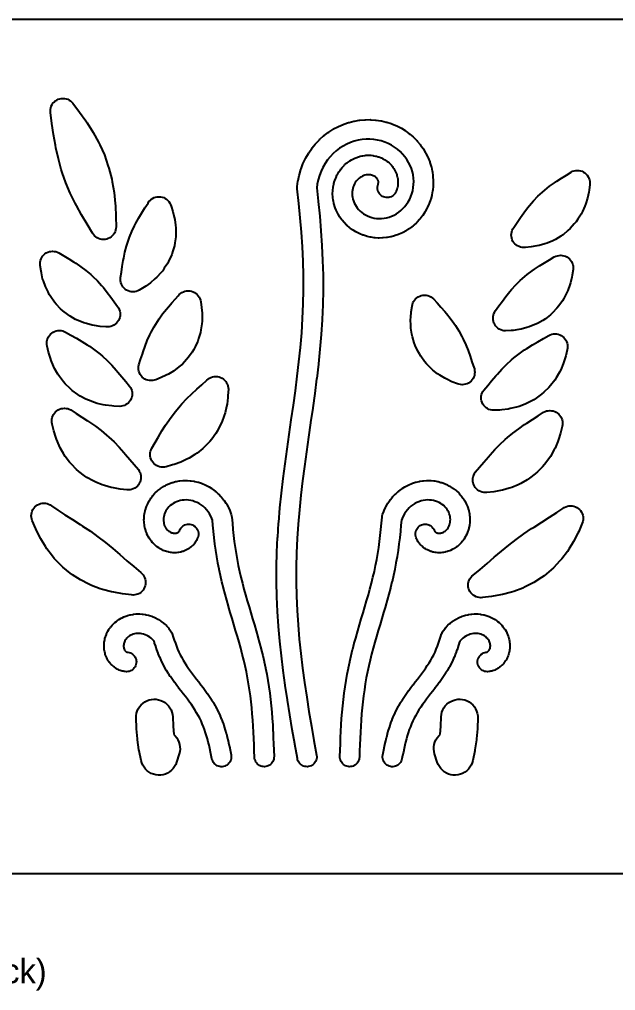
# Model space of a CAD drawing. Header units: inches. Extents: x 0 to 42.2, y -1.9 to 14.
# Drawn here: x 9.66 to 19.43, y -1.92 to 14 of the extents above; entities that cross this region are included whole.
import ezdxf

# ---------------------------------------------------------------- set-up
doc = ezdxf.new("R2010")
doc.units = ezdxf.units.IN
doc.header["$MEASUREMENT"] = 0
for name, color, linetype in [('CUT_INSIDE', 5, 'Continuous'), ('CUT_OUTSIDE', 1, 'Continuous'), ('LABEL', 3, 'Continuous')]:
    doc.layers.add(name, color=color, linetype=linetype)

msp = doc.modelspace()

# ---------------------------------------------------------------- linework, layer by layer
at = {"layer": 'CUT_INSIDE'}
for points in [[(11.117, 10.407), (11.092, 10.398), (11.065, 10.393), (11.039, 10.391), (11.012, 10.393), (10.985, 10.398), (10.96, 10.407), (10.935, 10.419), (10.913, 10.434), (10.893, 10.451), (10.875, 10.472), (10.86, 10.494), (10.769, 10.643), (10.679, 10.794), (10.594, 10.949), (10.574, 10.988), (10.494, 11.151), (10.424, 11.319), (10.363, 11.492), (10.348, 11.539), (10.299, 11.715), (10.259, 11.895), (10.251, 11.938), (10.22, 12.115), (10.194, 12.294), (10.17, 12.473), (10.168, 12.5), (10.17, 12.527), (10.175, 12.553), (10.184, 12.579), (10.196, 12.603), (10.211, 12.626), (10.229, 12.646), (10.249, 12.664), (10.272, 12.679), (10.296, 12.691), (10.321, 12.699), (10.348, 12.704), (10.375, 12.706), (10.402, 12.704), (10.428, 12.699), (10.454, 12.691), (10.478, 12.679), (10.5, 12.664), (10.521, 12.646), (10.538, 12.626), (10.647, 12.482), (10.751, 12.335), (10.773, 12.303), (10.871, 12.148), (10.958, 11.988), (10.978, 11.946), (11.053, 11.778), (11.113, 11.605), (11.129, 11.559), (11.174, 11.382), (11.183, 11.336), (11.213, 11.16), (11.231, 10.982), (11.234, 10.943), (11.242, 10.77), (11.245, 10.597), (11.243, 10.57), (11.238, 10.544), (11.229, 10.518), (11.217, 10.494), (11.202, 10.472), (11.184, 10.451), (11.164, 10.434), (11.142, 10.419)], [(14.49, 2.177), (14.532, 1.938), (14.535, 1.917), (14.534, 1.896), (14.531, 1.875), (14.525, 1.855), (14.517, 1.836), (14.506, 1.818), (14.493, 1.802), (14.478, 1.787), (14.461, 1.775), (14.442, 1.765), (14.423, 1.757), (14.402, 1.752), (14.382, 1.75), (14.361, 1.751), (14.34, 1.754), (14.32, 1.76), (14.301, 1.768), (14.283, 1.779), (14.267, 1.792), (14.252, 1.807), (14.24, 1.824), (14.23, 1.842), (14.222, 1.862), (14.217, 1.882), (14.175, 2.121), (14.175, 2.122), (14.133, 2.361), (14.133, 2.362), (14.093, 2.601), (14.093, 2.602), (14.054, 2.842), (14.054, 2.843), (14.018, 3.082), (14.018, 3.084), (13.985, 3.324), (13.985, 3.326), (13.955, 3.565), (13.955, 3.568), (13.93, 3.807), (13.93, 3.81), (13.909, 4.049), (13.909, 4.053), (13.893, 4.292), (13.893, 4.295), (13.883, 4.535), (13.883, 4.538), (13.877, 4.777), (13.877, 4.781), (13.878, 5.02), (13.878, 5.024), (13.883, 5.263), (13.883, 5.267), (13.894, 5.506), (13.895, 5.509), (13.91, 5.748), (13.911, 5.751), (13.931, 5.991), (13.931, 5.993), (13.956, 6.232), (13.956, 6.235), (13.984, 6.474), (13.984, 6.476), (14.015, 6.715), (14.015, 6.716), (14.048, 6.956), (14.049, 6.957), (14.083, 7.196), (14.083, 7.196), (14.118, 7.435), (14.152, 7.674), (14.185, 7.912), (14.216, 8.15), (14.244, 8.387), (14.268, 8.623), (14.288, 8.86), (14.304, 9.096), (14.314, 9.331), (14.319, 9.567), (14.318, 9.802), (14.312, 10.038), (14.301, 10.274), (14.285, 10.51), (14.265, 10.747), (14.242, 10.984), (14.216, 11.223), (14.215, 11.241), (14.216, 11.26), (14.227, 11.346), (14.229, 11.359), (14.246, 11.444), (14.25, 11.456), (14.274, 11.539), (14.278, 11.551), (14.308, 11.63), (14.313, 11.642), (14.35, 11.719), (14.356, 11.73), (14.398, 11.803), (14.405, 11.814), (14.452, 11.883), (14.46, 11.893), (14.512, 11.957), (14.521, 11.967), (14.578, 12.026), (14.587, 12.035), (14.648, 12.089), (14.658, 12.098), (14.723, 12.147), (14.733, 12.154), (14.801, 12.197), (14.812, 12.204), (14.883, 12.241), (14.894, 12.247), (14.967, 12.278), (14.979, 12.283), (15.054, 12.308), (15.066, 12.312), (15.142, 12.331), (15.155, 12.334), (15.231, 12.347), (15.244, 12.349), (15.321, 12.355), (15.334, 12.356), (15.41, 12.357), (15.423, 12.356), (15.499, 12.351), (15.511, 12.349), (15.586, 12.338), (15.598, 12.336), (15.671, 12.318), (15.684, 12.315), (15.754, 12.292), (15.766, 12.288), (15.834, 12.26), (15.846, 12.254), (15.911, 12.221), (15.922, 12.215), (15.984, 12.177), (15.995, 12.17), (16.053, 12.127), (16.063, 12.119), (16.117, 12.073), (16.126, 12.064), (16.176, 12.014), (16.184, 12.004), (16.229, 11.951), (16.237, 11.94), (16.278, 11.884), (16.285, 11.873), (16.32, 11.814), (16.326, 11.803), (16.356, 11.741), (16.362, 11.73), (16.387, 11.667), (16.391, 11.655), (16.411, 11.59), (16.414, 11.578), (16.428, 11.513), (16.431, 11.5), (16.44, 11.435), (16.441, 11.422), (16.445, 11.357), (16.445, 11.344), (16.443, 11.279), (16.443, 11.266), (16.436, 11.202), (16.434, 11.19), (16.423, 11.127), (16.42, 11.115), (16.403, 11.054), (16.4, 11.041), (16.378, 10.983), (16.374, 10.971), (16.348, 10.914), (16.342, 10.903), (16.313, 10.849), (16.306, 10.838), (16.273, 10.787), (16.265, 10.777), (16.228, 10.729), (16.22, 10.72), (16.179, 10.676), (16.17, 10.667), (16.127, 10.627), (16.117, 10.618), (16.071, 10.582), (16.06, 10.575), (16.012, 10.543), (16.001, 10.536), (15.951, 10.509), (15.94, 10.503), (15.888, 10.48), (15.876, 10.475), (15.823, 10.456), (15.811, 10.452), (15.757, 10.438), (15.745, 10.435), (15.691, 10.425), (15.678, 10.423), (15.624, 10.418), (15.611, 10.417), (15.557, 10.416), (15.544, 10.416), (15.491, 10.42), (15.478, 10.421), (15.426, 10.428), (15.413, 10.431), (15.363, 10.442), (15.35, 10.446), (15.301, 10.461), (15.289, 10.465), (15.242, 10.484), (15.23, 10.49), (15.185, 10.512), (15.174, 10.518), (15.131, 10.544), (15.121, 10.551), (15.081, 10.58), (15.071, 10.588), (15.034, 10.62), (15.024, 10.629), (14.991, 10.663), (14.982, 10.672), (14.951, 10.708), (14.943, 10.719), (14.916, 10.757), (14.909, 10.768), (14.885, 10.807), (14.879, 10.819), (14.859, 10.86), (14.854, 10.872), (14.837, 10.913), (14.833, 10.926), (14.82, 10.968), (14.817, 10.981), (14.808, 11.024), (14.805, 11.037), (14.8, 11.08), (14.799, 11.093), (14.796, 11.135), (14.796, 11.148), (14.798, 11.19), (14.799, 11.203), (14.803, 11.245), (14.805, 11.258), (14.813, 11.298), (14.816, 11.31), (14.828, 11.349), (14.832, 11.362), (14.846, 11.399), (14.851, 11.411), (14.867, 11.447), (14.874, 11.458), (14.893, 11.492), (14.9, 11.503), (14.922, 11.534), (14.93, 11.545), (14.953, 11.574), (14.962, 11.583), (14.988, 11.61), (14.997, 11.619), (15.025, 11.643), (15.035, 11.651), (15.064, 11.672), (15.075, 11.68), (15.105, 11.698), (15.116, 11.705), (15.147, 11.72), (15.159, 11.726), (15.191, 11.739), (15.203, 11.743), (15.235, 11.753), (15.248, 11.757), (15.28, 11.764), (15.293, 11.766), (15.325, 11.771), (15.339, 11.772), (15.37, 11.774), (15.384, 11.774), (15.415, 11.773), (15.428, 11.772), (15.459, 11.769), (15.472, 11.766), (15.501, 11.761), (15.514, 11.757), (15.543, 11.749), (15.555, 11.745), (15.582, 11.735), (15.595, 11.729), (15.62, 11.717), (15.632, 11.711), (15.656, 11.696), (15.667, 11.689), (15.69, 11.673), (15.7, 11.665), (15.721, 11.647), (15.731, 11.638), (15.749, 11.62), (15.758, 11.61), (15.775, 11.59), (15.783, 11.579), (15.797, 11.558), (15.805, 11.547), (15.817, 11.526), (15.823, 11.513), (15.833, 11.492), (15.838, 11.479), (15.846, 11.457), (15.85, 11.444), (15.856, 11.422), (15.859, 11.408), (15.863, 11.386), (15.865, 11.372), (15.867, 11.351), (15.867, 11.337), (15.867, 11.315), (15.867, 11.301), (15.865, 11.281), (15.863, 11.267), (15.859, 11.247), (15.856, 11.233), (15.85, 11.214), (15.846, 11.2), (15.839, 11.183), (15.83, 11.164), (15.819, 11.146), (15.806, 11.13), (15.79, 11.116), (15.773, 11.104), (15.755, 11.094), (15.735, 11.087), (15.715, 11.082), (15.694, 11.08), (15.673, 11.081), (15.652, 11.084), (15.632, 11.091), (15.613, 11.099), (15.596, 11.11), (15.58, 11.124), (15.565, 11.139), (15.553, 11.156), (15.544, 11.175), (15.536, 11.194), (15.532, 11.215), (15.53, 11.236), (15.531, 11.257), (15.534, 11.277), (15.54, 11.297), (15.544, 11.308), (15.546, 11.313), (15.547, 11.318), (15.547, 11.324), (15.547, 11.331), (15.547, 11.338), (15.545, 11.346), (15.543, 11.355), (15.54, 11.363), (15.536, 11.372), (15.531, 11.381), (15.524, 11.39), (15.517, 11.399), (15.508, 11.408), (15.498, 11.417), (15.487, 11.425), (15.475, 11.432), (15.462, 11.438), (15.447, 11.444), (15.432, 11.448), (15.416, 11.451), (15.399, 11.453), (15.381, 11.454), (15.362, 11.453), (15.344, 11.45), (15.325, 11.446), (15.305, 11.44), (15.286, 11.432), (15.267, 11.422), (15.248, 11.411), (15.23, 11.398), (15.213, 11.382), (15.196, 11.365), (15.181, 11.346), (15.167, 11.326), (15.154, 11.304), (15.143, 11.28), (15.133, 11.255), (15.126, 11.229), (15.121, 11.202), (15.117, 11.174), (15.116, 11.144), (15.118, 11.115), (15.122, 11.085), (15.128, 11.055), (15.137, 11.025), (15.149, 10.995), (15.164, 10.966), (15.181, 10.937), (15.2, 10.91), (15.222, 10.883), (15.247, 10.859), (15.274, 10.836), (15.303, 10.814), (15.335, 10.795), (15.368, 10.779), (15.403, 10.764), (15.44, 10.753), (15.478, 10.744), (15.517, 10.739), (15.557, 10.736), (15.598, 10.737), (15.639, 10.741), (15.681, 10.749), (15.722, 10.76), (15.762, 10.774), (15.802, 10.792), (15.841, 10.814), (15.879, 10.838), (15.915, 10.866), (15.948, 10.898), (15.98, 10.932), (16.009, 10.969), (16.036, 11.009), (16.059, 11.052), (16.079, 11.096), (16.096, 11.143), (16.109, 11.192), (16.118, 11.242), (16.124, 11.293), (16.125, 11.345), (16.122, 11.397), (16.114, 11.45), (16.103, 11.502), (16.087, 11.554), (16.067, 11.605), (16.042, 11.655), (16.013, 11.703), (15.98, 11.75), (15.943, 11.793), (15.903, 11.835), (15.858, 11.873), (15.811, 11.908), (15.76, 11.939), (15.706, 11.966), (15.65, 11.99), (15.592, 12.008), (15.531, 12.023), (15.469, 12.032), (15.406, 12.037), (15.343, 12.036), (15.279, 12.03), (15.214, 12.019), (15.151, 12.003), (15.088, 11.982), (15.027, 11.956), (14.968, 11.924), (14.91, 11.888), (14.856, 11.846), (14.804, 11.8), (14.756, 11.75), (14.712, 11.696), (14.672, 11.637), (14.636, 11.575), (14.605, 11.51), (14.579, 11.443), (14.558, 11.372), (14.543, 11.3), (14.536, 11.239), (14.56, 11.018), (14.56, 11.016), (14.584, 10.777), (14.584, 10.775), (14.604, 10.536), (14.604, 10.533), (14.62, 10.294), (14.62, 10.291), (14.632, 10.051), (14.632, 10.048), (14.638, 9.809), (14.638, 9.805), (14.639, 9.566), (14.639, 9.562), (14.634, 9.323), (14.633, 9.319), (14.623, 9.08), (14.623, 9.077), (14.607, 8.837), (14.607, 8.834), (14.587, 8.595), (14.587, 8.592), (14.562, 8.353), (14.562, 8.351), (14.534, 8.111), (14.533, 8.109), (14.502, 7.87), (14.502, 7.869), (14.469, 7.63), (14.469, 7.629), (14.434, 7.39), (14.434, 7.389), (14.4, 7.15), (14.365, 6.912), (14.332, 6.673), (14.302, 6.436), (14.274, 6.199), (14.25, 5.962), (14.23, 5.726), (14.214, 5.49), (14.203, 5.254), (14.198, 5.018), (14.197, 4.782), (14.202, 4.547), (14.213, 4.311), (14.228, 4.075), (14.248, 3.839), (14.273, 3.603), (14.302, 3.366), (14.335, 3.129), (14.37, 2.891), (14.408, 2.654), (14.449, 2.415)], [(18.69, 10.57), (18.653, 10.537), (18.574, 10.471), (18.534, 10.445), (18.447, 10.392), (18.406, 10.372), (18.314, 10.333), (18.274, 10.319), (18.181, 10.293), (18.144, 10.286), (18.052, 10.27), (17.957, 10.261), (17.93, 10.259), (17.904, 10.261), (17.877, 10.266), (17.852, 10.275), (17.827, 10.287), (17.805, 10.302), (17.785, 10.32), (17.767, 10.34), (17.752, 10.362), (17.74, 10.387), (17.731, 10.412), (17.726, 10.439), (17.724, 10.465), (17.726, 10.492), (17.731, 10.519), (17.74, 10.544), (17.752, 10.569), (17.767, 10.591), (17.821, 10.67), (17.875, 10.751), (17.931, 10.832), (17.991, 10.912), (18.056, 10.989), (18.088, 11.025), (18.16, 11.1), (18.236, 11.169), (18.272, 11.201), (18.352, 11.265), (18.433, 11.323), (18.469, 11.346), (18.548, 11.399), (18.627, 11.448), (18.704, 11.498), (18.728, 11.51), (18.753, 11.519), (18.78, 11.524), (18.807, 11.526), (18.834, 11.524), (18.86, 11.519), (18.886, 11.51), (18.91, 11.498), (18.932, 11.483), (18.953, 11.465), (18.97, 11.445), (18.985, 11.422), (18.997, 11.398), (19.006, 11.373), (19.011, 11.346), (19.013, 11.319), (19.011, 11.292), (19, 11.199), (18.993, 11.167), (18.974, 11.072), (18.946, 10.98), (18.932, 10.94), (18.892, 10.85), (18.871, 10.809), (18.817, 10.724), (18.79, 10.684), (18.758, 10.647)], [(12.173, 10.189), (12.157, 10.142), (12.113, 10.049), (12.092, 10.005), (12.035, 9.92), (12.01, 9.881), (11.979, 9.847), (11.914, 9.773), (11.882, 9.745), (11.811, 9.683), (11.732, 9.627), (11.705, 9.609), (11.625, 9.562), (11.601, 9.55), (11.575, 9.541), (11.549, 9.536), (11.522, 9.534), (11.495, 9.536), (11.469, 9.541), (11.443, 9.55), (11.419, 9.562), (11.397, 9.577), (11.376, 9.594), (11.358, 9.615), (11.343, 9.637), (11.332, 9.661), (11.323, 9.687), (11.318, 9.713), (11.316, 9.74), (11.318, 9.767), (11.332, 9.858), (11.346, 9.951), (11.361, 10.046), (11.37, 10.088), (11.39, 10.187), (11.416, 10.285), (11.448, 10.383), (11.464, 10.429), (11.503, 10.525), (11.548, 10.617), (11.568, 10.658), (11.617, 10.745), (11.668, 10.828), (11.719, 10.91), (11.769, 10.99), (11.784, 11.013), (11.802, 11.033), (11.822, 11.051), (11.844, 11.066), (11.869, 11.078), (11.894, 11.087), (11.921, 11.092), (11.948, 11.094), (11.974, 11.092), (12.001, 11.087), (12.026, 11.078), (12.051, 11.066), (12.073, 11.051), (12.093, 11.033), (12.111, 11.013), (12.126, 10.99), (12.138, 10.966), (12.147, 10.941), (12.177, 10.85), (12.2, 10.758), (12.207, 10.721), (12.221, 10.625), (12.224, 10.582), (12.226, 10.482), (12.223, 10.436), (12.21, 10.335), (12.201, 10.288)], [(11.185, 8.976), (11.16, 8.967), (11.133, 8.962), (11.106, 8.96), (11.079, 8.962), (10.983, 8.968), (10.89, 8.982), (10.853, 8.989), (10.758, 9.013), (10.718, 9.026), (10.624, 9.063), (10.583, 9.083), (10.494, 9.133), (10.454, 9.16), (10.373, 9.223), (10.336, 9.256), (10.266, 9.331), (10.234, 9.367), (10.176, 9.452), (10.15, 9.491), (10.13, 9.532), (10.087, 9.62), (10.055, 9.714), (10.042, 9.75), (10.021, 9.843), (10.015, 9.875), (10.001, 9.967), (9.999, 9.994), (10.001, 10.021), (10.006, 10.047), (10.015, 10.073), (10.026, 10.097), (10.041, 10.119), (10.059, 10.14), (10.08, 10.158), (10.102, 10.173), (10.126, 10.184), (10.152, 10.193), (10.178, 10.198), (10.205, 10.2), (10.232, 10.198), (10.258, 10.193), (10.284, 10.184), (10.308, 10.173), (10.387, 10.125), (10.469, 10.077), (10.55, 10.026), (10.586, 10.003), (10.67, 9.946), (10.752, 9.885), (10.83, 9.818), (10.866, 9.786), (10.94, 9.714), (11.008, 9.637), (11.039, 9.603), (11.101, 9.525), (11.158, 9.447), (11.214, 9.368), (11.27, 9.292), (11.285, 9.27), (11.297, 9.245), (11.306, 9.22), (11.311, 9.193), (11.313, 9.166), (11.311, 9.14), (11.306, 9.113), (11.297, 9.088), (11.285, 9.063), (11.27, 9.041), (11.252, 9.021), (11.232, 9.003), (11.21, 8.988)], [(18.402, 9.19), (18.365, 9.158), (18.284, 9.094), (18.244, 9.067), (18.155, 9.017), (18.113, 8.997), (18.02, 8.961), (17.98, 8.947), (17.885, 8.924), (17.848, 8.916), (17.754, 8.903), (17.721, 8.901), (17.631, 8.895), (17.604, 8.897), (17.578, 8.902), (17.552, 8.911), (17.528, 8.923), (17.505, 8.938), (17.485, 8.956), (17.467, 8.976), (17.452, 8.998), (17.44, 9.023), (17.432, 9.048), (17.427, 9.075), (17.425, 9.101), (17.427, 9.128), (17.432, 9.155), (17.44, 9.18), (17.452, 9.205), (17.467, 9.227), (17.523, 9.303), (17.579, 9.381), (17.637, 9.46), (17.699, 9.537), (17.729, 9.572), (17.798, 9.648), (17.872, 9.72), (17.908, 9.753), (17.986, 9.819), (18.068, 9.88), (18.106, 9.906), (18.188, 9.96), (18.27, 10.01), (18.351, 10.058), (18.43, 10.106), (18.455, 10.118), (18.48, 10.127), (18.507, 10.132), (18.534, 10.134), (18.561, 10.132), (18.587, 10.127), (18.613, 10.118), (18.637, 10.106), (18.659, 10.091), (18.679, 10.073), (18.697, 10.053), (18.712, 10.031), (18.724, 10.006), (18.733, 9.981), (18.738, 9.954), (18.74, 9.927), (18.738, 9.901), (18.724, 9.809), (18.718, 9.777), (18.696, 9.683), (18.684, 9.647), (18.651, 9.554), (18.608, 9.466), (18.588, 9.425), (18.562, 9.386), (18.504, 9.302), (18.472, 9.265)], [(12.518, 8.587), (12.491, 8.546), (12.433, 8.461), (12.401, 8.425), (12.332, 8.351), (12.297, 8.321), (12.22, 8.259), (12.185, 8.235), (12.103, 8.185), (12.069, 8.168), (11.985, 8.128), (11.898, 8.094), (11.872, 8.085), (11.846, 8.08), (11.819, 8.078), (11.792, 8.08), (11.765, 8.085), (11.74, 8.094), (11.716, 8.105), (11.693, 8.12), (11.673, 8.138), (11.655, 8.159), (11.64, 8.181), (11.628, 8.205), (11.619, 8.231), (11.614, 8.257), (11.612, 8.284), (11.614, 8.311), (11.619, 8.337), (11.648, 8.423), (11.677, 8.512), (11.689, 8.548), (11.721, 8.642), (11.757, 8.735), (11.799, 8.827), (11.82, 8.871), (11.869, 8.962), (11.923, 9.05), (11.95, 9.09), (12.009, 9.172), (12.071, 9.25), (12.136, 9.325), (12.161, 9.354), (12.219, 9.419), (12.265, 9.471), (12.282, 9.491), (12.303, 9.509), (12.325, 9.524), (12.349, 9.536), (12.375, 9.544), (12.401, 9.549), (12.428, 9.551), (12.455, 9.549), (12.482, 9.544), (12.507, 9.536), (12.531, 9.524), (12.554, 9.509), (12.574, 9.491), (12.592, 9.471), (12.607, 9.448), (12.619, 9.424), (12.627, 9.398), (12.633, 9.372), (12.647, 9.279), (12.655, 9.186), (12.657, 9.148), (12.655, 9.052), (12.652, 9.01), (12.637, 8.912), (12.628, 8.866), (12.599, 8.769), (12.584, 8.724), (12.54, 8.631)], [(16.999, 8.027), (16.973, 8.018), (16.947, 8.013), (16.92, 8.011), (16.893, 8.013), (16.866, 8.018), (16.841, 8.027), (16.752, 8.061), (16.668, 8.1), (16.634, 8.117), (16.552, 8.167), (16.516, 8.191), (16.439, 8.252), (16.404, 8.283), (16.334, 8.356), (16.302, 8.392), (16.244, 8.477), (16.217, 8.518), (16.195, 8.562), (16.15, 8.654), (16.135, 8.7), (16.105, 8.796), (16.096, 8.842), (16.08, 8.939), (16.077, 8.982), (16.074, 9.078), (16.077, 9.116), (16.084, 9.208), (16.097, 9.301), (16.103, 9.327), (16.111, 9.353), (16.123, 9.377), (16.138, 9.399), (16.156, 9.42), (16.176, 9.438), (16.199, 9.452), (16.223, 9.464), (16.249, 9.473), (16.275, 9.478), (16.302, 9.48), (16.329, 9.478), (16.355, 9.473), (16.381, 9.464), (16.405, 9.452), (16.428, 9.438), (16.448, 9.42), (16.508, 9.352), (16.571, 9.283), (16.633, 9.212), (16.661, 9.18), (16.725, 9.102), (16.784, 9.02), (16.811, 8.98), (16.866, 8.893), (16.915, 8.802), (16.936, 8.759), (16.979, 8.667), (17.015, 8.574), (17.048, 8.48), (17.06, 8.444), (17.085, 8.37), (17.11, 8.297), (17.119, 8.271), (17.124, 8.245), (17.126, 8.218), (17.124, 8.191), (17.119, 8.164), (17.11, 8.139), (17.098, 8.115), (17.083, 8.092), (17.065, 8.072), (17.045, 8.054), (17.023, 8.039)], [(11.384, 7.673), (11.358, 7.664), (11.332, 7.659), (11.305, 7.657), (11.207, 7.662), (11.174, 7.664), (11.074, 7.676), (11.036, 7.683), (10.934, 7.706), (10.894, 7.72), (10.793, 7.756), (10.752, 7.776), (10.656, 7.826), (10.616, 7.853), (10.527, 7.917), (10.491, 7.949), (10.413, 8.025), (10.381, 8.061), (10.316, 8.147), (10.29, 8.185), (10.238, 8.278), (10.219, 8.316), (10.18, 8.411), (10.168, 8.447), (10.139, 8.543), (10.117, 8.642), (10.112, 8.668), (10.11, 8.695), (10.112, 8.722), (10.117, 8.749), (10.126, 8.774), (10.138, 8.798), (10.153, 8.821), (10.171, 8.841), (10.191, 8.859), (10.213, 8.874), (10.237, 8.886), (10.263, 8.895), (10.289, 8.9), (10.316, 8.902), (10.343, 8.9), (10.37, 8.895), (10.395, 8.886), (10.419, 8.874), (10.506, 8.824), (10.594, 8.774), (10.683, 8.722), (10.772, 8.667), (10.81, 8.641), (10.899, 8.579), (10.984, 8.512), (11.021, 8.479), (11.102, 8.407), (11.177, 8.33), (11.249, 8.251), (11.277, 8.219), (11.342, 8.141), (11.405, 8.064), (11.468, 7.989), (11.483, 7.966), (11.495, 7.942), (11.504, 7.917), (11.509, 7.89), (11.511, 7.863), (11.509, 7.836), (11.504, 7.81), (11.495, 7.784), (11.483, 7.76), (11.468, 7.738), (11.451, 7.717), (11.43, 7.699), (11.408, 7.685)], [(18.259, 7.888), (18.222, 7.855), (18.133, 7.791), (18.093, 7.764), (17.995, 7.713), (17.954, 7.693), (17.852, 7.656), (17.811, 7.643), (17.708, 7.619), (17.671, 7.612), (17.568, 7.599), (17.536, 7.597), (17.437, 7.592), (17.41, 7.593), (17.383, 7.599), (17.358, 7.607), (17.334, 7.619), (17.311, 7.634), (17.291, 7.652), (17.273, 7.672), (17.258, 7.695), (17.246, 7.719), (17.238, 7.745), (17.232, 7.771), (17.23, 7.798), (17.232, 7.825), (17.238, 7.851), (17.246, 7.877), (17.258, 7.901), (17.273, 7.924), (17.338, 7.999), (17.402, 8.077), (17.469, 8.155), (17.497, 8.187), (17.57, 8.268), (17.647, 8.345), (17.729, 8.418), (17.766, 8.45), (17.852, 8.518), (17.942, 8.581), (17.981, 8.607), (18.071, 8.664), (18.161, 8.716), (18.25, 8.767), (18.338, 8.818), (18.362, 8.83), (18.387, 8.839), (18.414, 8.844), (18.441, 8.846), (18.468, 8.844), (18.494, 8.839), (18.52, 8.83), (18.544, 8.818), (18.566, 8.803), (18.587, 8.786), (18.604, 8.765), (18.619, 8.743), (18.631, 8.719), (18.64, 8.693), (18.645, 8.667), (18.647, 8.64), (18.645, 8.613), (18.64, 8.586), (18.617, 8.486), (18.587, 8.389), (18.575, 8.353), (18.534, 8.257), (18.515, 8.219), (18.462, 8.126), (18.437, 8.087), (18.37, 8.001), (18.338, 7.964)], [(12.814, 7.118), (12.781, 7.081), (12.702, 6.997), (12.666, 6.965), (12.577, 6.892), (12.538, 6.867), (12.442, 6.808), (12.404, 6.789), (12.305, 6.743), (12.2, 6.706), (12.169, 6.696), (12.065, 6.667), (12.038, 6.662), (12.011, 6.66), (11.984, 6.662), (11.958, 6.667), (11.932, 6.676), (11.908, 6.688), (11.886, 6.703), (11.866, 6.721), (11.848, 6.741), (11.833, 6.763), (11.821, 6.788), (11.812, 6.813), (11.807, 6.84), (11.805, 6.867), (11.807, 6.893), (11.812, 6.92), (11.821, 6.945), (11.833, 6.97), (11.888, 7.062), (11.942, 7.157), (11.998, 7.253), (12.057, 7.348), (12.083, 7.387), (12.148, 7.482), (12.219, 7.575), (12.294, 7.663), (12.326, 7.7), (12.405, 7.783), (12.487, 7.862), (12.57, 7.938), (12.653, 8.012), (12.734, 8.087), (12.754, 8.105), (12.776, 8.12), (12.801, 8.131), (12.826, 8.14), (12.853, 8.145), (12.88, 8.147), (12.907, 8.145), (12.933, 8.14), (12.959, 8.131), (12.983, 8.12), (13.005, 8.105), (13.025, 8.087), (13.043, 8.066), (13.058, 8.044), (13.07, 8.02), (13.079, 7.994), (13.084, 7.968), (13.086, 7.941), (13.08, 7.836), (13.078, 7.803), (13.064, 7.695), (13.057, 7.657), (13.032, 7.548), (13.018, 7.507), (12.98, 7.399), (12.96, 7.358), (12.907, 7.254), (12.88, 7.214)], [(11.527, 6.304), (11.501, 6.295), (11.475, 6.29), (11.448, 6.288), (11.421, 6.29), (11.311, 6.301), (11.204, 6.32), (11.166, 6.328), (11.058, 6.357), (11.018, 6.371), (10.911, 6.414), (10.87, 6.435), (10.768, 6.492), (10.728, 6.519), (10.634, 6.59), (10.597, 6.623), (10.515, 6.707), (10.483, 6.743), (10.413, 6.837), (10.387, 6.875), (10.331, 6.976), (10.312, 7.014), (10.269, 7.118), (10.257, 7.154), (10.225, 7.258), (10.2, 7.366), (10.194, 7.393), (10.193, 7.42), (10.194, 7.447), (10.2, 7.473), (10.208, 7.499), (10.22, 7.523), (10.235, 7.545), (10.253, 7.566), (10.273, 7.583), (10.296, 7.598), (10.32, 7.61), (10.345, 7.619), (10.372, 7.624), (10.399, 7.626), (10.426, 7.624), (10.452, 7.619), (10.478, 7.61), (10.502, 7.598), (10.591, 7.539), (10.683, 7.481), (10.776, 7.421), (10.811, 7.397), (10.907, 7.331), (11.001, 7.261), (11.091, 7.185), (11.128, 7.153), (11.214, 7.073), (11.295, 6.989), (11.372, 6.902), (11.401, 6.87), (11.472, 6.785), (11.542, 6.701), (11.611, 6.62), (11.626, 6.597), (11.638, 6.573), (11.647, 6.548), (11.652, 6.521), (11.654, 6.494), (11.652, 6.467), (11.647, 6.441), (11.638, 6.415), (11.626, 6.391), (11.611, 6.369), (11.594, 6.348), (11.573, 6.331), (11.551, 6.316)], [(18.155, 6.581), (18.118, 6.549), (18.023, 6.477), (17.983, 6.45), (17.881, 6.392), (17.839, 6.372), (17.732, 6.329), (17.691, 6.315), (17.582, 6.285), (17.545, 6.277), (17.437, 6.258), (17.325, 6.246), (17.299, 6.245), (17.272, 6.246), (17.245, 6.252), (17.22, 6.26), (17.195, 6.272), (17.173, 6.287), (17.153, 6.305), (17.135, 6.325), (17.12, 6.348), (17.108, 6.372), (17.099, 6.397), (17.094, 6.424), (17.092, 6.451), (17.094, 6.478), (17.099, 6.504), (17.108, 6.53), (17.12, 6.554), (17.135, 6.576), (17.206, 6.658), (17.276, 6.742), (17.349, 6.828), (17.377, 6.86), (17.455, 6.947), (17.537, 7.031), (17.624, 7.112), (17.661, 7.144), (17.752, 7.22), (17.846, 7.291), (17.943, 7.357), (17.978, 7.381), (18.072, 7.442), (18.165, 7.501), (18.255, 7.561), (18.279, 7.572), (18.304, 7.581), (18.331, 7.586), (18.358, 7.588), (18.385, 7.586), (18.411, 7.581), (18.437, 7.572), (18.461, 7.561), (18.483, 7.546), (18.504, 7.528), (18.521, 7.507), (18.536, 7.485), (18.548, 7.461), (18.557, 7.435), (18.562, 7.409), (18.564, 7.382), (18.562, 7.355), (18.557, 7.329), (18.531, 7.22), (18.498, 7.115), (18.486, 7.079), (18.442, 6.974), (18.423, 6.936), (18.366, 6.835), (18.341, 6.797), (18.27, 6.702), (18.238, 6.666)], [(13.831, 2.018), (13.835, 1.915), (13.834, 1.894), (13.831, 1.874), (13.824, 1.854), (13.816, 1.835), (13.805, 1.817), (13.792, 1.801), (13.776, 1.786), (13.759, 1.774), (13.741, 1.764), (13.721, 1.757), (13.701, 1.752), (13.68, 1.75), (13.659, 1.751), (13.638, 1.754), (13.618, 1.76), (13.599, 1.769), (13.582, 1.78), (13.565, 1.793), (13.551, 1.808), (13.539, 1.825), (13.529, 1.844), (13.522, 1.863), (13.517, 1.884), (13.515, 1.905), (13.511, 2.007), (13.508, 2.11), (13.504, 2.212), (13.499, 2.313), (13.493, 2.414), (13.487, 2.515), (13.479, 2.615), (13.47, 2.715), (13.46, 2.814), (13.448, 2.913), (13.434, 3.011), (13.418, 3.109), (13.401, 3.206), (13.382, 3.304), (13.361, 3.401), (13.339, 3.498), (13.315, 3.595), (13.289, 3.692), (13.262, 3.789), (13.235, 3.886), (13.206, 3.984), (13.177, 4.082), (13.147, 4.18), (13.147, 4.18), (13.118, 4.279), (13.118, 4.279), (13.089, 4.378), (13.089, 4.379), (13.06, 4.477), (13.06, 4.479), (13.033, 4.578), (13.032, 4.579), (13.006, 4.678), (13.006, 4.681), (12.981, 4.78), (12.98, 4.782), (12.958, 4.882), (12.957, 4.885), (12.936, 4.984), (12.935, 4.987), (12.916, 5.087), (12.915, 5.09), (12.898, 5.191), (12.897, 5.194), (12.882, 5.295), (12.881, 5.297), (12.867, 5.398), (12.867, 5.401), (12.855, 5.502), (12.854, 5.505), (12.844, 5.606), (12.843, 5.608), (12.834, 5.71), (12.834, 5.711), (12.826, 5.792), (12.816, 5.819), (12.799, 5.858), (12.778, 5.895), (12.754, 5.93), (12.729, 5.962), (12.701, 5.991), (12.671, 6.018), (12.64, 6.041), (12.607, 6.062), (12.573, 6.08), (12.539, 6.094), (12.504, 6.106), (12.469, 6.114), (12.434, 6.119), (12.399, 6.122), (12.364, 6.121), (12.331, 6.118), (12.298, 6.112), (12.267, 6.104), (12.237, 6.093), (12.208, 6.08), (12.182, 6.065), (12.157, 6.048), (12.134, 6.029), (12.113, 6.01), (12.094, 5.989), (12.077, 5.966), (12.063, 5.944), (12.051, 5.92), (12.041, 5.896), (12.034, 5.872), (12.028, 5.848), (12.025, 5.825), (12.023, 5.801), (12.024, 5.779), (12.026, 5.757), (12.031, 5.736), (12.036, 5.716), (12.044, 5.697), (12.052, 5.679), (12.062, 5.663), (12.072, 5.648), (12.084, 5.634), (12.096, 5.622), (12.109, 5.612), (12.122, 5.603), (12.135, 5.595), (12.148, 5.589), (12.161, 5.584), (12.174, 5.581), (12.187, 5.578), (12.199, 5.577), (12.21, 5.577), (12.221, 5.578), (12.231, 5.58), (12.241, 5.582), (12.249, 5.586), (12.256, 5.589), (12.263, 5.593), (12.269, 5.597), (12.273, 5.601), (12.277, 5.605), (12.28, 5.609), (12.283, 5.613), (12.284, 5.616), (12.288, 5.626), (12.298, 5.644), (12.309, 5.662), (12.323, 5.677), (12.339, 5.691), (12.356, 5.703), (12.375, 5.712), (12.395, 5.719), (12.415, 5.723), (12.436, 5.724), (12.457, 5.723), (12.478, 5.719), (12.497, 5.712), (12.516, 5.703), (12.534, 5.691), (12.549, 5.677), (12.563, 5.662), (12.575, 5.644), (12.584, 5.626), (12.591, 5.606), (12.595, 5.585), (12.596, 5.564), (12.595, 5.543), (12.591, 5.523), (12.584, 5.503), (12.577, 5.486), (12.571, 5.473), (12.562, 5.456), (12.554, 5.443), (12.544, 5.427), (12.535, 5.415), (12.523, 5.4), (12.513, 5.389), (12.499, 5.374), (12.488, 5.364), (12.473, 5.35), (12.461, 5.341), (12.444, 5.329), (12.432, 5.321), (12.413, 5.31), (12.4, 5.303), (12.379, 5.293), (12.366, 5.288), (12.344, 5.28), (12.331, 5.275), (12.308, 5.269), (12.294, 5.266), (12.27, 5.262), (12.256, 5.26), (12.231, 5.258), (12.217, 5.257), (12.192, 5.257), (12.178, 5.258), (12.152, 5.26), (12.138, 5.262), (12.111, 5.267), (12.098, 5.27), (12.072, 5.277), (12.058, 5.281), (12.032, 5.291), (12.019, 5.296), (11.994, 5.308), (11.981, 5.314), (11.956, 5.329), (11.945, 5.336), (11.92, 5.353), (11.909, 5.361), (11.886, 5.381), (11.876, 5.39), (11.854, 5.412), (11.845, 5.422), (11.824, 5.446), (11.816, 5.456), (11.797, 5.482), (11.79, 5.494), (11.773, 5.522), (11.767, 5.534), (11.752, 5.564), (11.747, 5.576), (11.735, 5.608), (11.731, 5.621), (11.721, 5.654), (11.718, 5.667), (11.711, 5.701), (11.709, 5.714), (11.705, 5.75), (11.704, 5.763), (11.703, 5.799), (11.704, 5.813), (11.706, 5.85), (11.707, 5.863), (11.712, 5.9), (11.715, 5.913), (11.723, 5.95), (11.727, 5.963), (11.738, 6), (11.743, 6.013), (11.758, 6.049), (11.764, 6.061), (11.782, 6.096), (11.788, 6.108), (11.81, 6.142), (11.817, 6.153), (11.842, 6.186), (11.85, 6.196), (11.878, 6.227), (11.887, 6.237), (11.918, 6.266), (11.928, 6.275), (11.961, 6.301), (11.972, 6.309), (12.008, 6.334), (12.019, 6.341), (12.058, 6.362), (12.069, 6.368), (12.11, 6.387), (12.122, 6.392), (12.165, 6.407), (12.177, 6.411), (12.222, 6.423), (12.235, 6.426), (12.28, 6.434), (12.293, 6.436), (12.34, 6.44), (12.353, 6.441), (12.401, 6.442), (12.414, 6.441), (12.462, 6.438), (12.475, 6.437), (12.524, 6.429), (12.537, 6.427), (12.585, 6.415), (12.597, 6.412), (12.645, 6.396), (12.657, 6.392), (12.704, 6.372), (12.716, 6.366), (12.761, 6.342), (12.773, 6.336), (12.816, 6.308), (12.827, 6.301), (12.869, 6.269), (12.879, 6.261), (12.919, 6.225), (12.928, 6.216), (12.965, 6.177), (12.974, 6.168), (13.008, 6.125), (13.016, 6.115), (13.046, 6.069), (13.053, 6.058), (13.081, 6.01), (13.087, 5.998), (13.11, 5.947), (13.115, 5.935), (13.134, 5.882), (13.14, 5.862), (13.143, 5.841), (13.152, 5.74), (13.162, 5.639), (13.172, 5.54), (13.184, 5.441), (13.198, 5.342), (13.213, 5.244), (13.23, 5.147), (13.249, 5.049), (13.27, 4.952), (13.292, 4.856), (13.316, 4.759), (13.341, 4.662), (13.368, 4.565), (13.396, 4.467), (13.425, 4.37), (13.454, 4.272), (13.483, 4.173), (13.483, 4.173), (13.513, 4.075), (13.513, 4.074), (13.542, 3.976), (13.542, 3.975), (13.57, 3.876), (13.571, 3.875), (13.598, 3.776), (13.598, 3.774), (13.624, 3.675), (13.625, 3.673), (13.649, 3.574), (13.65, 3.571), (13.673, 3.472), (13.674, 3.469), (13.695, 3.369), (13.696, 3.367), (13.715, 3.267), (13.716, 3.264), (13.734, 3.163), (13.734, 3.16), (13.75, 3.06), (13.75, 3.057), (13.765, 2.956), (13.765, 2.953), (13.777, 2.852), (13.778, 2.849), (13.789, 2.747), (13.789, 2.745), (13.798, 2.643), (13.798, 2.641), (13.806, 2.539), (13.806, 2.537), (13.813, 2.434), (13.813, 2.433), (13.818, 2.33), (13.819, 2.329), (13.823, 2.226), (13.823, 2.225), (13.827, 2.122), (13.827, 2.122), (13.831, 2.019)], [(15.238, 2.007), (15.235, 1.905), (15.233, 1.884), (15.228, 1.863), (15.22, 1.844), (15.21, 1.825), (15.198, 1.808), (15.184, 1.793), (15.168, 1.78), (15.15, 1.769), (15.131, 1.76), (15.111, 1.754), (15.09, 1.751), (15.069, 1.75), (15.048, 1.752), (15.028, 1.757), (15.009, 1.764), (14.99, 1.774), (14.973, 1.786), (14.958, 1.801), (14.945, 1.817), (14.933, 1.835), (14.925, 1.854), (14.919, 1.874), (14.915, 1.894), (14.915, 1.915), (14.918, 2.018), (14.918, 2.019), (14.922, 2.122), (14.922, 2.122), (14.926, 2.225), (14.926, 2.226), (14.931, 2.329), (14.931, 2.33), (14.936, 2.433), (14.937, 2.434), (14.943, 2.537), (14.943, 2.539), (14.951, 2.641), (14.951, 2.643), (14.961, 2.745), (14.961, 2.747), (14.972, 2.849), (14.972, 2.852), (14.984, 2.953), (14.985, 2.956), (14.999, 3.057), (14.999, 3.06), (15.015, 3.16), (15.016, 3.163), (15.034, 3.264), (15.034, 3.267), (15.054, 3.367), (15.054, 3.369), (15.076, 3.469), (15.076, 3.472), (15.099, 3.571), (15.1, 3.574), (15.124, 3.673), (15.125, 3.675), (15.151, 3.774), (15.151, 3.776), (15.179, 3.875), (15.179, 3.876), (15.207, 3.975), (15.208, 3.976), (15.236, 4.074), (15.237, 4.075), (15.266, 4.173), (15.266, 4.173), (15.295, 4.272), (15.325, 4.37), (15.353, 4.467), (15.381, 4.565), (15.408, 4.662), (15.433, 4.759), (15.457, 4.856), (15.48, 4.952), (15.5, 5.049), (15.519, 5.147), (15.536, 5.244), (15.551, 5.342), (15.565, 5.441), (15.577, 5.54), (15.588, 5.639), (15.597, 5.74), (15.606, 5.841), (15.609, 5.862), (15.615, 5.882), (15.634, 5.935), (15.639, 5.947), (15.663, 5.998), (15.669, 6.01), (15.696, 6.058), (15.703, 6.069), (15.734, 6.115), (15.741, 6.125), (15.775, 6.168), (15.784, 6.177), (15.821, 6.216), (15.831, 6.225), (15.87, 6.261), (15.88, 6.269), (15.922, 6.301), (15.933, 6.308), (15.977, 6.336), (15.988, 6.342), (16.034, 6.366), (16.046, 6.372), (16.092, 6.392), (16.105, 6.396), (16.152, 6.412), (16.165, 6.415), (16.213, 6.427), (16.226, 6.429), (16.274, 6.437), (16.287, 6.438), (16.335, 6.441), (16.348, 6.442), (16.396, 6.441), (16.409, 6.44), (16.456, 6.436), (16.469, 6.434), (16.515, 6.426), (16.528, 6.423), (16.572, 6.411), (16.585, 6.407), (16.627, 6.392), (16.639, 6.387), (16.68, 6.368), (16.692, 6.362), (16.73, 6.341), (16.741, 6.334), (16.777, 6.309), (16.788, 6.301), (16.821, 6.275), (16.831, 6.266), (16.862, 6.237), (16.871, 6.227), (16.899, 6.196), (16.907, 6.186), (16.932, 6.153), (16.939, 6.142), (16.961, 6.108), (16.968, 6.096), (16.986, 6.061), (16.991, 6.049), (17.006, 6.013), (17.011, 6), (17.023, 5.963), (17.026, 5.95), (17.035, 5.913), (17.037, 5.9), (17.042, 5.863), (17.044, 5.85), (17.046, 5.813), (17.046, 5.799), (17.045, 5.763), (17.044, 5.75), (17.04, 5.714), (17.038, 5.701), (17.031, 5.667), (17.028, 5.654), (17.019, 5.621), (17.014, 5.608), (17.002, 5.576), (16.997, 5.564), (16.982, 5.534), (16.976, 5.522), (16.959, 5.494), (16.952, 5.482), (16.933, 5.456), (16.925, 5.446), (16.905, 5.422), (16.895, 5.412), (16.873, 5.39), (16.863, 5.381), (16.84, 5.361), (16.829, 5.353), (16.805, 5.336), (16.793, 5.329), (16.768, 5.314), (16.756, 5.308), (16.73, 5.296), (16.717, 5.291), (16.691, 5.281), (16.678, 5.277), (16.651, 5.27), (16.638, 5.267), (16.612, 5.262), (16.598, 5.26), (16.572, 5.258), (16.558, 5.257), (16.532, 5.257), (16.518, 5.258), (16.493, 5.26), (16.479, 5.262), (16.455, 5.266), (16.441, 5.269), (16.419, 5.275), (16.405, 5.28), (16.383, 5.288), (16.37, 5.293), (16.35, 5.303), (16.337, 5.31), (16.318, 5.321), (16.306, 5.329), (16.288, 5.341), (16.277, 5.35), (16.261, 5.364), (16.25, 5.374), (16.236, 5.389), (16.227, 5.4), (16.214, 5.415), (16.206, 5.427), (16.195, 5.443), (16.187, 5.456), (16.179, 5.473), (16.172, 5.486), (16.165, 5.503), (16.159, 5.523), (16.154, 5.543), (16.153, 5.564), (16.154, 5.585), (16.159, 5.606), (16.165, 5.626), (16.175, 5.644), (16.186, 5.662), (16.2, 5.677), (16.216, 5.691), (16.233, 5.703), (16.252, 5.712), (16.272, 5.719), (16.292, 5.723), (16.313, 5.724), (16.334, 5.723), (16.355, 5.719), (16.374, 5.712), (16.393, 5.703), (16.41, 5.691), (16.426, 5.677), (16.44, 5.662), (16.452, 5.644), (16.461, 5.626), (16.465, 5.616), (16.467, 5.613), (16.469, 5.609), (16.472, 5.605), (16.476, 5.601), (16.481, 5.597), (16.486, 5.593), (16.493, 5.589), (16.5, 5.586), (16.509, 5.582), (16.518, 5.58), (16.528, 5.578), (16.539, 5.577), (16.55, 5.577), (16.562, 5.578), (16.575, 5.581), (16.588, 5.584), (16.601, 5.589), (16.614, 5.595), (16.627, 5.603), (16.641, 5.612), (16.653, 5.622), (16.665, 5.634), (16.677, 5.648), (16.688, 5.663), (16.697, 5.679), (16.706, 5.697), (16.713, 5.716), (16.719, 5.736), (16.723, 5.757), (16.725, 5.779), (16.726, 5.801), (16.725, 5.825), (16.721, 5.848), (16.716, 5.872), (16.708, 5.896), (16.698, 5.92), (16.686, 5.944), (16.672, 5.966), (16.655, 5.989), (16.637, 6.01), (16.616, 6.029), (16.593, 6.048), (16.568, 6.065), (16.541, 6.08), (16.513, 6.093), (16.483, 6.104), (16.451, 6.112), (16.419, 6.118), (16.385, 6.121), (16.351, 6.122), (16.316, 6.119), (16.281, 6.114), (16.245, 6.106), (16.21, 6.094), (16.176, 6.08), (16.142, 6.062), (16.11, 6.041), (16.078, 6.018), (16.049, 5.991), (16.021, 5.962), (15.995, 5.93), (15.972, 5.895), (15.951, 5.858), (15.933, 5.819), (15.923, 5.792), (15.916, 5.711), (15.916, 5.71), (15.906, 5.608), (15.906, 5.606), (15.895, 5.505), (15.895, 5.502), (15.882, 5.401), (15.882, 5.398), (15.868, 5.297), (15.868, 5.295), (15.852, 5.194), (15.852, 5.191), (15.834, 5.09), (15.834, 5.087), (15.814, 4.987), (15.814, 4.984), (15.792, 4.885), (15.792, 4.882), (15.769, 4.782), (15.768, 4.78), (15.744, 4.681), (15.743, 4.678), (15.717, 4.579), (15.717, 4.578), (15.689, 4.479), (15.689, 4.477), (15.661, 4.379), (15.66, 4.378), (15.632, 4.279), (15.631, 4.279), (15.602, 4.18), (15.602, 4.18), (15.573, 4.082), (15.543, 3.984), (15.515, 3.886), (15.487, 3.789), (15.46, 3.692), (15.435, 3.595), (15.411, 3.498), (15.388, 3.401), (15.367, 3.304), (15.348, 3.206), (15.331, 3.109), (15.316, 3.011), (15.302, 2.913), (15.29, 2.814), (15.279, 2.715), (15.27, 2.615), (15.262, 2.515), (15.256, 2.414), (15.25, 2.313), (15.246, 2.212), (15.242, 2.11)], [(11.603, 4.58), (11.577, 4.571), (11.551, 4.566), (11.524, 4.564), (11.497, 4.566), (11.35, 4.582), (11.206, 4.608), (11.168, 4.616), (11.023, 4.654), (10.983, 4.668), (10.84, 4.721), (10.799, 4.742), (10.661, 4.811), (10.533, 4.895), (10.493, 4.922), (10.375, 5.022), (10.339, 5.054), (10.233, 5.165), (10.203, 5.2), (10.112, 5.321), (10.088, 5.357), (10.011, 5.484), (9.943, 5.619), (9.929, 5.648), (9.871, 5.783), (9.862, 5.809), (9.857, 5.835), (9.855, 5.862), (9.857, 5.889), (9.862, 5.916), (9.871, 5.941), (9.883, 5.965), (9.898, 5.988), (9.916, 6.008), (9.936, 6.026), (9.958, 6.041), (9.983, 6.053), (10.008, 6.062), (10.035, 6.067), (10.062, 6.069), (10.088, 6.067), (10.115, 6.062), (10.14, 6.053), (10.165, 6.041), (10.187, 6.026), (10.29, 5.956), (10.408, 5.881), (10.533, 5.802), (10.659, 5.72), (10.697, 5.694), (10.824, 5.608), (10.949, 5.517), (11.071, 5.424), (11.19, 5.326), (11.306, 5.227), (11.42, 5.127), (11.534, 5.029), (11.649, 4.934), (11.67, 4.916), (11.688, 4.896), (11.703, 4.873), (11.714, 4.849), (11.723, 4.823), (11.728, 4.797), (11.73, 4.77), (11.728, 4.743), (11.723, 4.717), (11.714, 4.691), (11.703, 4.667), (11.688, 4.645), (11.67, 4.624), (11.649, 4.606), (11.627, 4.591)], [(18.261, 4.879), (18.221, 4.852), (18.092, 4.767), (17.953, 4.698), (17.912, 4.678), (17.768, 4.624), (17.728, 4.611), (17.582, 4.572), (17.545, 4.565), (17.4, 4.539), (17.251, 4.522), (17.224, 4.52), (17.198, 4.522), (17.171, 4.527), (17.146, 4.536), (17.121, 4.548), (17.099, 4.563), (17.079, 4.581), (17.061, 4.601), (17.046, 4.623), (17.034, 4.647), (17.025, 4.673), (17.02, 4.699), (17.018, 4.726), (17.02, 4.753), (17.025, 4.78), (17.034, 4.805), (17.046, 4.829), (17.061, 4.852), (17.079, 4.872), (17.099, 4.89), (17.215, 4.985), (17.33, 5.083), (17.445, 5.183), (17.562, 5.283), (17.682, 5.38), (17.805, 5.474), (17.93, 5.565), (18.058, 5.652), (18.097, 5.677), (18.224, 5.759), (18.35, 5.839), (18.469, 5.915), (18.572, 5.985), (18.594, 6), (18.618, 6.012), (18.644, 6.02), (18.67, 6.026), (18.697, 6.027), (18.724, 6.026), (18.751, 6.02), (18.776, 6.012), (18.801, 6), (18.823, 5.985), (18.843, 5.967), (18.861, 5.947), (18.876, 5.924), (18.888, 5.9), (18.897, 5.875), (18.902, 5.848), (18.904, 5.821), (18.902, 5.794), (18.897, 5.768), (18.888, 5.742), (18.83, 5.606), (18.815, 5.577), (18.747, 5.442), (18.668, 5.314), (18.645, 5.279), (18.553, 5.157), (18.522, 5.123), (18.416, 5.011), (18.38, 4.979)], [(13.12, 1.999), (13.131, 1.942), (13.134, 1.921), (13.134, 1.9), (13.132, 1.88), (13.126, 1.859), (13.119, 1.84), (13.108, 1.822), (13.096, 1.805), (13.081, 1.79), (13.064, 1.777), (13.046, 1.767), (13.027, 1.759), (13.007, 1.753), (12.986, 1.75), (12.965, 1.75), (12.944, 1.753), (12.924, 1.758), (12.905, 1.766), (12.887, 1.776), (12.87, 1.789), (12.855, 1.804), (12.842, 1.82), (12.832, 1.838), (12.823, 1.858), (12.818, 1.878), (12.806, 1.934), (12.795, 1.99), (12.783, 2.046), (12.77, 2.1), (12.757, 2.153), (12.744, 2.206), (12.729, 2.257), (12.713, 2.307), (12.697, 2.357), (12.678, 2.405), (12.659, 2.452), (12.638, 2.499), (12.616, 2.545), (12.592, 2.59), (12.566, 2.635), (12.539, 2.679), (12.51, 2.723), (12.48, 2.767), (12.449, 2.81), (12.416, 2.854), (12.382, 2.899), (12.347, 2.943), (12.312, 2.989), (12.312, 2.989), (12.277, 3.034), (12.276, 3.035), (12.241, 3.081), (12.24, 3.082), (12.206, 3.128), (12.204, 3.13), (12.171, 3.177), (12.169, 3.179), (12.137, 3.226), (12.134, 3.23), (12.103, 3.277), (12.101, 3.281), (12.071, 3.329), (12.069, 3.333), (12.041, 3.382), (12.039, 3.387), (12.012, 3.437), (12.01, 3.442), (11.986, 3.492), (11.983, 3.497), (11.961, 3.549), (11.959, 3.553), (11.937, 3.605), (11.936, 3.61), (11.916, 3.663), (11.915, 3.667), (11.896, 3.72), (11.895, 3.723), (11.878, 3.777), (11.877, 3.779), (11.869, 3.805), (11.864, 3.812), (11.843, 3.835), (11.821, 3.855), (11.797, 3.873), (11.773, 3.889), (11.747, 3.902), (11.722, 3.913), (11.696, 3.922), (11.67, 3.928), (11.645, 3.932), (11.619, 3.934), (11.594, 3.934), (11.57, 3.931), (11.547, 3.927), (11.525, 3.921), (11.504, 3.913), (11.485, 3.904), (11.467, 3.893), (11.45, 3.882), (11.435, 3.869), (11.421, 3.856), (11.409, 3.842), (11.399, 3.827), (11.39, 3.812), (11.383, 3.797), (11.377, 3.782), (11.373, 3.768), (11.37, 3.753), (11.368, 3.739), (11.368, 3.726), (11.369, 3.713), (11.371, 3.701), (11.374, 3.69), (11.377, 3.679), (11.382, 3.67), (11.386, 3.661), (11.391, 3.654), (11.397, 3.648), (11.402, 3.642), (11.407, 3.638), (11.413, 3.634), (11.418, 3.631), (11.422, 3.629), (11.426, 3.628), (11.43, 3.627), (11.44, 3.625), (11.461, 3.621), (11.48, 3.614), (11.499, 3.605), (11.516, 3.593), (11.532, 3.579), (11.546, 3.563), (11.557, 3.546), (11.566, 3.527), (11.573, 3.507), (11.577, 3.486), (11.578, 3.466), (11.576, 3.445), (11.572, 3.424), (11.565, 3.404), (11.556, 3.386), (11.544, 3.368), (11.53, 3.353), (11.514, 3.339), (11.497, 3.328), (11.478, 3.319), (11.458, 3.312), (11.437, 3.308), (11.416, 3.307), (11.396, 3.309), (11.378, 3.311), (11.363, 3.314), (11.344, 3.318), (11.33, 3.323), (11.312, 3.329), (11.298, 3.334), (11.28, 3.342), (11.266, 3.349), (11.249, 3.359), (11.236, 3.367), (11.219, 3.379), (11.207, 3.388), (11.191, 3.402), (11.18, 3.412), (11.165, 3.427), (11.155, 3.438), (11.14, 3.456), (11.132, 3.467), (11.118, 3.486), (11.111, 3.498), (11.099, 3.519), (11.093, 3.532), (11.083, 3.554), (11.077, 3.567), (11.069, 3.591), (11.065, 3.605), (11.059, 3.63), (11.056, 3.643), (11.052, 3.669), (11.05, 3.683), (11.048, 3.71), (11.048, 3.724), (11.049, 3.751), (11.049, 3.765), (11.052, 3.793), (11.054, 3.807), (11.06, 3.835), (11.063, 3.849), (11.071, 3.877), (11.075, 3.89), (11.086, 3.918), (11.091, 3.93), (11.105, 3.958), (11.111, 3.97), (11.127, 3.996), (11.134, 4.008), (11.153, 4.034), (11.161, 4.044), (11.182, 4.069), (11.192, 4.079), (11.215, 4.102), (11.225, 4.111), (11.251, 4.132), (11.262, 4.141), (11.29, 4.16), (11.301, 4.167), (11.331, 4.185), (11.343, 4.191), (11.375, 4.206), (11.387, 4.211), (11.421, 4.223), (11.434, 4.228), (11.469, 4.237), (11.482, 4.24), (11.519, 4.247), (11.532, 4.249), (11.569, 4.253), (11.583, 4.253), (11.621, 4.254), (11.635, 4.254), (11.673, 4.251), (11.687, 4.249), (11.726, 4.243), (11.739, 4.241), (11.778, 4.231), (11.791, 4.228), (11.829, 4.215), (11.842, 4.21), (11.88, 4.194), (11.892, 4.188), (11.929, 4.168), (11.94, 4.162), (11.976, 4.139), (11.987, 4.131), (12.021, 4.105), (12.031, 4.096), (12.064, 4.067), (12.073, 4.057), (12.103, 4.025), (12.112, 4.015), (12.139, 3.979), (12.151, 3.963), (12.16, 3.946), (12.167, 3.927), (12.183, 3.874), (12.199, 3.823), (12.217, 3.772), (12.235, 3.724), (12.254, 3.676), (12.275, 3.629), (12.297, 3.583), (12.321, 3.538), (12.346, 3.494), (12.373, 3.45), (12.401, 3.406), (12.431, 3.362), (12.463, 3.318), (12.496, 3.274), (12.53, 3.23), (12.564, 3.185), (12.6, 3.14), (12.6, 3.14), (12.635, 3.094), (12.636, 3.093), (12.671, 3.048), (12.672, 3.046), (12.706, 3), (12.708, 2.998), (12.741, 2.952), (12.743, 2.949), (12.775, 2.902), (12.777, 2.899), (12.808, 2.852), (12.811, 2.848), (12.84, 2.8), (12.843, 2.796), (12.871, 2.747), (12.873, 2.742), (12.899, 2.693), (12.902, 2.688), (12.927, 2.637), (12.929, 2.633), (12.952, 2.581), (12.954, 2.577), (12.975, 2.524), (12.977, 2.52), (12.997, 2.467), (12.999, 2.462), (13.017, 2.409), (13.018, 2.405), (13.035, 2.35), (13.036, 2.347), (13.052, 2.292), (13.053, 2.288), (13.067, 2.233), (13.068, 2.23), (13.082, 2.174), (13.082, 2.172), (13.095, 2.116), (13.095, 2.114), (13.108, 2.057), (13.108, 2.056), (13.12, 2)], [(15.943, 1.934), (15.931, 1.878), (15.926, 1.858), (15.918, 1.838), (15.907, 1.82), (15.894, 1.804), (15.879, 1.789), (15.863, 1.776), (15.845, 1.766), (15.825, 1.758), (15.805, 1.753), (15.784, 1.75), (15.763, 1.75), (15.743, 1.753), (15.722, 1.759), (15.703, 1.767), (15.685, 1.777), (15.668, 1.79), (15.654, 1.805), (15.641, 1.822), (15.631, 1.84), (15.623, 1.859), (15.618, 1.88), (15.615, 1.9), (15.615, 1.921), (15.618, 1.942), (15.63, 1.999), (15.63, 2), (15.642, 2.056), (15.642, 2.057), (15.654, 2.114), (15.654, 2.116), (15.667, 2.172), (15.668, 2.174), (15.681, 2.23), (15.682, 2.233), (15.696, 2.288), (15.697, 2.292), (15.713, 2.347), (15.714, 2.35), (15.731, 2.405), (15.732, 2.409), (15.751, 2.462), (15.752, 2.467), (15.772, 2.52), (15.774, 2.524), (15.795, 2.577), (15.797, 2.581), (15.821, 2.633), (15.823, 2.637), (15.848, 2.688), (15.85, 2.693), (15.876, 2.742), (15.879, 2.747), (15.907, 2.796), (15.909, 2.8), (15.939, 2.848), (15.941, 2.852), (15.972, 2.899), (15.974, 2.902), (16.006, 2.949), (16.008, 2.952), (16.042, 2.998), (16.043, 3), (16.077, 3.046), (16.079, 3.048), (16.113, 3.093), (16.114, 3.094), (16.149, 3.14), (16.15, 3.14), (16.185, 3.185), (16.22, 3.23), (16.254, 3.274), (16.286, 3.318), (16.318, 3.362), (16.348, 3.406), (16.377, 3.45), (16.403, 3.494), (16.429, 3.538), (16.452, 3.583), (16.475, 3.629), (16.495, 3.676), (16.515, 3.724), (16.533, 3.772), (16.55, 3.823), (16.566, 3.874), (16.583, 3.927), (16.59, 3.946), (16.599, 3.963), (16.61, 3.979), (16.638, 4.015), (16.646, 4.025), (16.676, 4.057), (16.686, 4.067), (16.718, 4.096), (16.728, 4.105), (16.762, 4.131), (16.773, 4.139), (16.809, 4.162), (16.821, 4.168), (16.858, 4.188), (16.87, 4.194), (16.908, 4.21), (16.92, 4.215), (16.959, 4.228), (16.972, 4.231), (17.01, 4.241), (17.024, 4.243), (17.063, 4.249), (17.076, 4.251), (17.115, 4.254), (17.128, 4.254), (17.166, 4.253), (17.18, 4.253), (17.217, 4.249), (17.231, 4.247), (17.267, 4.24), (17.28, 4.237), (17.315, 4.228), (17.328, 4.223), (17.362, 4.211), (17.374, 4.206), (17.406, 4.191), (17.418, 4.185), (17.448, 4.167), (17.46, 4.16), (17.488, 4.141), (17.499, 4.132), (17.524, 4.111), (17.534, 4.102), (17.558, 4.079), (17.567, 4.069), (17.588, 4.044), (17.596, 4.034), (17.615, 4.008), (17.622, 3.996), (17.638, 3.97), (17.645, 3.958), (17.658, 3.93), (17.663, 3.918), (17.674, 3.89), (17.678, 3.877), (17.686, 3.849), (17.69, 3.835), (17.695, 3.807), (17.697, 3.793), (17.7, 3.765), (17.701, 3.751), (17.701, 3.724), (17.701, 3.71), (17.699, 3.683), (17.697, 3.669), (17.693, 3.643), (17.69, 3.63), (17.684, 3.605), (17.68, 3.591), (17.672, 3.567), (17.667, 3.554), (17.657, 3.532), (17.65, 3.519), (17.638, 3.498), (17.631, 3.486), (17.618, 3.467), (17.609, 3.456), (17.595, 3.438), (17.585, 3.427), (17.569, 3.412), (17.559, 3.402), (17.542, 3.388), (17.53, 3.379), (17.513, 3.367), (17.501, 3.359), (17.483, 3.349), (17.47, 3.342), (17.452, 3.334), (17.438, 3.329), (17.419, 3.323), (17.405, 3.318), (17.387, 3.314), (17.372, 3.311), (17.354, 3.309), (17.333, 3.307), (17.312, 3.308), (17.292, 3.312), (17.272, 3.319), (17.253, 3.328), (17.235, 3.339), (17.219, 3.353), (17.205, 3.368), (17.194, 3.386), (17.184, 3.404), (17.177, 3.424), (17.173, 3.445), (17.171, 3.466), (17.173, 3.486), (17.177, 3.507), (17.183, 3.527), (17.192, 3.546), (17.204, 3.563), (17.217, 3.579), (17.233, 3.593), (17.25, 3.605), (17.269, 3.614), (17.289, 3.621), (17.309, 3.625), (17.32, 3.627), (17.323, 3.628), (17.327, 3.629), (17.332, 3.631), (17.337, 3.634), (17.342, 3.638), (17.347, 3.642), (17.353, 3.648), (17.358, 3.654), (17.363, 3.661), (17.368, 3.67), (17.372, 3.679), (17.376, 3.69), (17.378, 3.701), (17.38, 3.713), (17.381, 3.726), (17.381, 3.739), (17.38, 3.753), (17.377, 3.768), (17.373, 3.782), (17.367, 3.797), (17.36, 3.812), (17.351, 3.827), (17.34, 3.842), (17.328, 3.856), (17.315, 3.869), (17.299, 3.882), (17.283, 3.893), (17.265, 3.904), (17.245, 3.913), (17.224, 3.921), (17.202, 3.927), (17.179, 3.931), (17.155, 3.934), (17.13, 3.934), (17.105, 3.932), (17.079, 3.928), (17.053, 3.922), (17.027, 3.913), (17.002, 3.902), (16.977, 3.889), (16.952, 3.873), (16.929, 3.855), (16.906, 3.835), (16.885, 3.812), (16.88, 3.805), (16.872, 3.779), (16.872, 3.777), (16.854, 3.723), (16.853, 3.72), (16.835, 3.667), (16.833, 3.663), (16.814, 3.61), (16.812, 3.605), (16.791, 3.553), (16.789, 3.549), (16.766, 3.497), (16.764, 3.492), (16.739, 3.442), (16.737, 3.437), (16.711, 3.387), (16.708, 3.382), (16.68, 3.333), (16.678, 3.329), (16.648, 3.281), (16.646, 3.277), (16.615, 3.23), (16.613, 3.226), (16.581, 3.179), (16.579, 3.177), (16.545, 3.13), (16.544, 3.128), (16.509, 3.082), (16.508, 3.081), (16.473, 3.035), (16.473, 3.034), (16.437, 2.989), (16.437, 2.989), (16.402, 2.943), (16.367, 2.899), (16.333, 2.854), (16.301, 2.81), (16.269, 2.767), (16.239, 2.723), (16.21, 2.679), (16.183, 2.635), (16.158, 2.59), (16.134, 2.545), (16.111, 2.499), (16.09, 2.452), (16.071, 2.405), (16.053, 2.357), (16.036, 2.307), (16.02, 2.257), (16.006, 2.206), (15.992, 2.153), (15.979, 2.1), (15.967, 2.046), (15.955, 1.99)], [(12.191, 2.276), (12.215, 2.253), (12.24, 2.223), (12.26, 2.189), (12.276, 2.154), (12.287, 2.116), (12.293, 2.077), (12.294, 2.038), (12.29, 1.999), (12.281, 1.961), (12.238, 1.822), (12.224, 1.785), (12.205, 1.751), (12.181, 1.719), (12.154, 1.69), (12.123, 1.665), (12.09, 1.645), (12.053, 1.629), (12.016, 1.618), (11.977, 1.612), (11.937, 1.612), (11.898, 1.616), (11.86, 1.626), (11.823, 1.64), (11.788, 1.659), (11.757, 1.683), (11.728, 1.711), (11.704, 1.742), (11.684, 1.776), (11.668, 1.812), (11.658, 1.85), (11.624, 2.011), (11.621, 2.028), (11.597, 2.189), (11.595, 2.207), (11.58, 2.368), (11.579, 2.385), (11.574, 2.547), (11.576, 2.586), (11.582, 2.625), (11.593, 2.662), (11.61, 2.698), (11.63, 2.731), (11.655, 2.762), (11.684, 2.788), (11.716, 2.811), (11.751, 2.83), (11.787, 2.843), (11.825, 2.852), (11.865, 2.856), (11.904, 2.855), (11.942, 2.848), (11.98, 2.837), (12.016, 2.821), (12.049, 2.8), (12.079, 2.775), (12.106, 2.746), (12.129, 2.714), (12.147, 2.68), (12.161, 2.643), (12.17, 2.605), (12.174, 2.566), (12.179, 2.413)], [(16.558, 2.276), (16.571, 2.413), (16.575, 2.566), (16.579, 2.605), (16.588, 2.643), (16.602, 2.68), (16.62, 2.714), (16.643, 2.746), (16.67, 2.775), (16.7, 2.8), (16.734, 2.821), (16.769, 2.837), (16.807, 2.848), (16.846, 2.855), (16.885, 2.856), (16.924, 2.852), (16.962, 2.843), (16.999, 2.83), (17.033, 2.811), (17.065, 2.788), (17.094, 2.762), (17.119, 2.731), (17.14, 2.698), (17.156, 2.662), (17.167, 2.625), (17.174, 2.586), (17.175, 2.547), (17.17, 2.385), (17.169, 2.368), (17.154, 2.207), (17.152, 2.189), (17.128, 2.028), (17.125, 2.011), (17.092, 1.85), (17.081, 1.812), (17.065, 1.776), (17.045, 1.742), (17.021, 1.711), (16.993, 1.683), (16.961, 1.659), (16.927, 1.64), (16.89, 1.626), (16.852, 1.616), (16.812, 1.612), (16.773, 1.612), (16.734, 1.618), (16.696, 1.629), (16.66, 1.645), (16.626, 1.665), (16.595, 1.69), (16.568, 1.719), (16.545, 1.751), (16.526, 1.785), (16.511, 1.822), (16.468, 1.961), (16.459, 1.999), (16.455, 2.038), (16.456, 2.077), (16.462, 2.116), (16.473, 2.154), (16.489, 2.189), (16.51, 2.223), (16.534, 2.253)]]:
    msp.add_lwpolyline(points, close=True, dxfattribs=at)
at = {"layer": 'CUT_OUTSIDE'}
for points in [[(42.25, 14), (11.25, 14), (8.75, 14)], [(2.25, 0), (42.25, 0)]]:
    msp.add_lwpolyline(points, dxfattribs=at)

# ---------------------------------------------------------------- texts
at = {"layer": 'LABEL'}
msp.add_text('BACK FACE UP (pockets are on the back)', height=0.4, dxfattribs=at).set_placement((0, -1.8))

doc.saveas('drawing.dxf')
